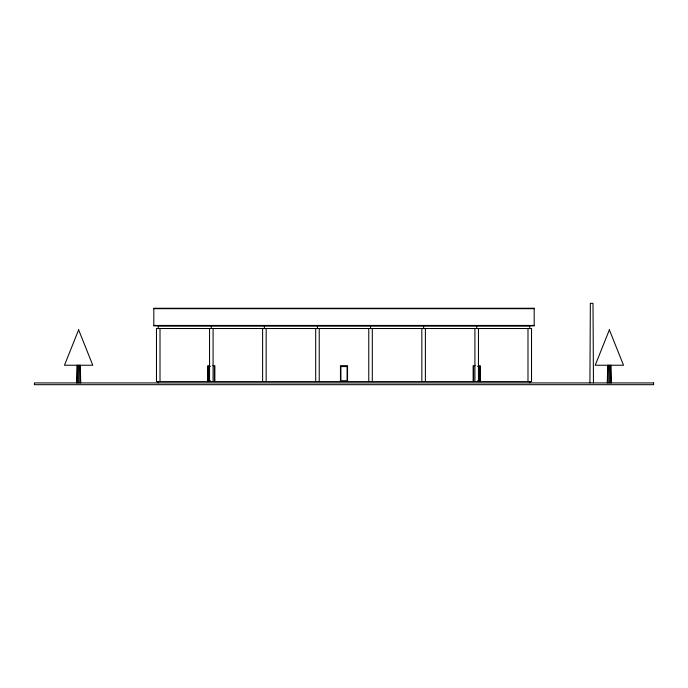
<?xml version="1.0" encoding="UTF-8"?>
<svg xmlns="http://www.w3.org/2000/svg" width="688" height="688" viewBox="0 0 688 688"><rect width="100%" height="100%" fill="white"/><g stroke="black" fill="none" stroke-linecap="round" stroke-linejoin="round"><path stroke-width="1.03" d="M589.908 382.924L590.356 303.313L593.004 303.313L593.452 382.924M77.331 382.924L77.589 365.233M608.072 382.924L608.33 365.233M76.523 382.924L76.944 365.233M607.272 382.924L607.685 365.233M153.82 308.697L534.18 308.697M153.82 325.433L534.18 325.433M209.797 365.672L207.776 365.672L207.776 381.591M212.833 365.672L214.854 365.672L214.854 381.591M475.167 365.672L473.146 365.672L473.146 381.591M478.203 365.672L480.224 365.672L480.224 381.591M210.279 366.558L208.215 366.558L208.215 380.713L210.279 380.713M477.721 366.558L479.785 366.558L479.785 380.713L477.721 380.713M611.056 365.233L611.477 382.924M80.315 365.233L80.728 382.924M610.411 365.233L610.669 382.924M79.67 365.233L79.928 382.924M609.37 365.233L609.37 382.924M529.76 328.52L529.76 325.777L158.24 325.777L158.24 328.52M529.76 381.591L529.76 382.924M527.988 328.52L527.988 381.591M478.452 328.52L478.452 381.591M476.689 325.777L476.689 328.52M474.918 328.52L474.918 381.591M473.593 366.558L473.593 380.713M425.382 328.52L425.382 381.591M423.61 325.777L423.61 328.52M421.839 328.52L421.839 381.591M372.303 328.52L372.303 381.591M370.54 325.777L370.54 328.52M368.768 328.52L368.768 381.591M347.535 381.591L347.535 365.672L340.465 365.672L340.465 381.591M319.232 328.52L319.232 381.591M317.46 325.777L317.46 328.52M315.697 328.52L315.697 381.591M266.161 328.52L266.161 381.591M264.39 325.777L264.39 328.52M262.618 328.52L262.618 381.591M214.407 366.558L214.407 380.713M213.082 328.52L213.082 381.591M211.311 325.777L211.311 328.52M209.548 328.52L209.548 381.591M160.012 328.52L160.012 381.591M158.24 381.591L158.24 382.924M78.63 365.233L78.63 382.924M78.63 329.844L64.474 365.233L92.785 365.233L78.63 329.844M609.37 329.844L595.215 365.233L623.526 365.233L609.37 329.844M534.18 308.258L153.82 308.258L153.82 325.871L534.18 325.871L534.18 308.258M531.532 328.52L156.468 328.52L156.468 381.591L531.532 381.591L531.532 328.52M347.096 366.558L340.904 366.558L340.904 380.713L347.096 380.713L347.096 366.558M653.6 382.924L34.4 382.924L34.4 384.687L653.6 384.687L653.6 382.924"/></g></svg>
